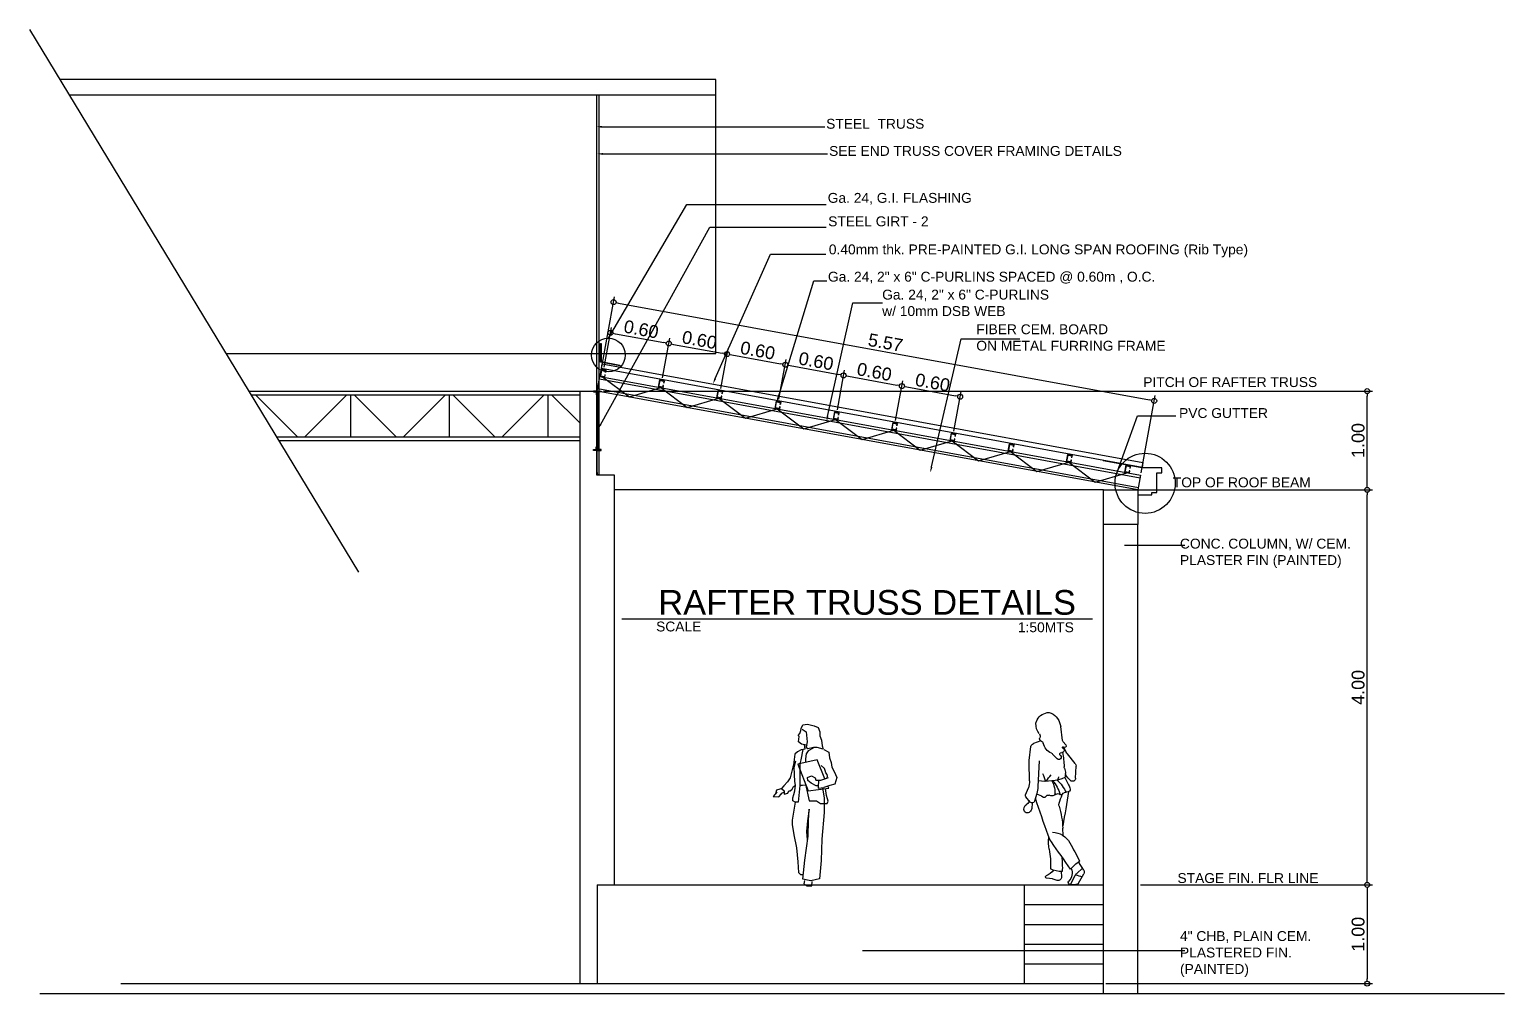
# Model space of a CAD drawing. Header units: inches. Extents: x -1369 to 1198, y -366 to 1398.
# Drawn here: x 94.93 to 109.87, y 182.57 to 192.33 of the extents above; entities that cross this region are included whole.
import ezdxf
from ezdxf import colors
from ezdxf.entities.mleader import LeaderData, LeaderLine
from ezdxf.math import Vec2, Vec3

# ---------------------------------------------------------------- set-up
doc = ezdxf.new("R2010")
doc.units = ezdxf.units.IN
doc.header["$MEASUREMENT"] = 0
doc.layers.add('dim', color=8, linetype='Continuous')
doc.layers.add('FIGURE', color=8, linetype='Continuous')
doc.styles.add('ATTR', font='romans.shx', dxfattribs={"width": 0.8, "height": 1.735066})
doc.styles.get("Standard").update_dxf_attribs({"font": 'arial.ttf'})
doc.dimstyles.new('50', dxfattribs={"dimtxt": 0.13, "dimasz": 0.05, "dimexe": 0.055, "dimexo": 0.025, "dimgap": 0.025, "dimtad": 1, "dimzin": 0, "dimdsep": 46, "dimtxsty": 'Standard', "dimblk": 'DOTBLANK', "dimcen": 0.09, "dimclrd": 256, "dimclre": 256, "dimadec": 0, "dimazin": 0, "dimtfac": 1, "dimtix": 1, "dimtofl": 0, "dimtmove": 0, "dimatfit": 3, "dimfxl": 1, "dimtolj": 1, "dimtzin": 0, "dimarcsym": 0})

# ---------------------------------------------------------------- blocks, each defined once
blk = doc.blocks.new('_DotBlank')
at = {"color": 0, "linetype": 'ByBlock', "lineweight": -2}
blk.add_line((-0.5, 0), (-1, 0), dxfattribs=at)
blk.add_circle((0, 0), 0.5, dxfattribs=at)
blk = doc.blocks.new('*D206')
at = {"layer": 'Defpoints', "color": 0, "transparency": 16777216}
for p in [(100.718, 188.673), (108.476, 188.673), (105.805, 187.673)]:
    blk.add_point(p, dxfattribs=at)
at = {"layer": 'dim', "lineweight": -2, "transparency": 16777216}
for p, q in [((100.743, 188.673), (108.531, 188.673)), ((108.476, 187.723), (108.476, 188.623)), ((105.83, 187.673), (108.531, 187.673))]:
    blk.add_line(p, q, dxfattribs=at)
at = {"layer": 'dim', "lineweight": -2, "transparency": 16777216, "xscale": 0.05, "yscale": 0.05, "zscale": 0.05}
for p, rotation in [((108.476, 188.673), 90), ((108.476, 187.673), 270)]:
    blk.add_blockref('_DotBlank', p, dxfattribs=dict(at, rotation=rotation))
at = {"layer": 'dim', "color": 0, "transparency": 16777216, "insert": (108.385, 188.173), "char_height": 0.13, "attachment_point": 5, "rotation": 90}
blk.add_mtext('\\A1;1.00', dxfattribs=at)
blk = doc.blocks.new('People 7 Woman Walking Away')
for p, q in [((1.68, 53.51), (2.33, 58.58)), ((-3, 45.09), (-0.12, 48.57)), ((1.3, 51.05), (0.28, 49.16)), ((1.44, 52.98), (0.46, 51.85)), ((5.29, 48.54), (3.62, 46.75)), ((9.6, 53.32), (12.27, 52.37)), ((13.83, 46.16), (13.18, 51.24)), ((-3.12, 39.69), (-3.32, 44.13)), ((10.15, 46.07), (10.65, 36.63)), ((13.7, 38.74), (13.86, 45.43)), ((0.81, 39.92), (-0.53, 37.35)), ((7.88, 32.89), (7.47, 33.31)), ((11.08, 34.1), (11.9, 31.3)), ((13.43, 30.98), (15, 32.88)), ((15.12, 33.67), (14.14, 36.21)), ((12.76, 30.66), (12.89, 28.7)), ((1.46, 18.78), (1.56, 21.51)), ((-6.07, 6.2), (-4.21, 9.2)), ((-5.68, 6.84), (-3.58, 4.98)), ((2.12, 5.69), (1.99, 3.7)), ((-4.21, 1.43), (-6.1, 4.79)), ((-1.08, 0.93), (-3.23, 0.88)), ((-1.27, 0.93), (-2.84, 4.03)), ((3.65, 2.43), (5.1, 2.93)), ((5.31, 2.97), (7.53, 3.23))]:
    blk.add_line(p, q)
for centre, radius, start, end in [((8.68, 57.77), 6.4, 117.0545, 172.7336), ((6.81, 61.43), 2.29, 78.3367, 117.0545), ((6.17, 58.33), 5.46, 22.5187, 78.3367), ((5.6, 59.45), 5.77, 321.8182, 3.2709), ((9.39, 59.67), 1.98, 3.2709, 22.5187), ((9.15, 54.11), 0.91, 288.535, 25.0961), ((11.17, 55.06), 1.33, 141.8182, 205.096), ((-2.92, 50.89), 3.64, 320.3568, 331.6536), ((0.9, 51.47), 0.58, 138.9908, 318.54), ((1.9, 49.92), 0.867, 111.5383, 274.994), ((40.05, 41.94), 39.04, 169.4458, 177.1086), ((1.5, 50.94), 0.221, 291.5383, 138.54), ((0.69, 53.64), 1, 318.9908, 352.7336), ((2.03, 48.44), 0.624, 311.2695, 94.994), ((6.15, 47.73), 1.18, 113.3359, 136.8126), ((3.62, 53.61), 5.22, 293.3359, 347.1391), ((9.79, 52.2), 1.11, 108.5349, 167.1391), ((11.81, 51.06), 1.39, 7.2211, 70.3539), ((-1.92, 44.19), 1.4, 140.3568, 182.67), ((4.83, 41.73), 4.22, 157.5563, 184.1395), ((-0.63, 43.99), 1.69, 337.5563, 357.1086), ((3, 47.33), 0.848, 131.2695, 316.8126), ((9.05, 45.55), 4.81, 358.5915, 7.2211), ((-1.96, 39.74), 1.16, 182.67, 311.3848), ((-7.08, 45.55), 8.89, 311.3848, 328.2016), ((13.8, 28.12), 14.91, 132.807, 154.587), ((-0.32, 41.36), 0.947, 328.2016, 4.1395), ((5.81, 41.33), 5.2, 181.2101, 195.6962), ((8.16, 59.13), 20.57, 249.0476, 276.638), ((14.57, 30.65), 12.37, 138.9795, 165.0138), ((19.58, 44.51), 17.04, 194.476, 198.446), ((12.85, 34.48), 8.42, 149.756, 186.339), ((-1.16, 33.97), 9.84, 27.9066, 45.0119), ((19.46, 35.59), 11.98, 150.9696, 165.6194), ((20.24, 38.58), 6.54, 178.5915, 201.1734), ((-0.48, 35.61), 0.669, 165.8775, 238.6287), ((5.93, 34), 7.28, 152.5623, 165.8775), ((1.76, 39.29), 4.98, 238.6287, 261.777), ((250.05, 71.52), 253.26, 188.3211, 191.1937), ((0.92, 33.48), 0.884, 26.8901, 81.7771), ((2.16, 34.11), 0.503, 206.8901, 315.6851), ((-1576.34, -498.2), 1665.39, 18.51152, 18.62803), ((3.33, 32.98), 1.12, 50.7706, 135.6851), ((5.57, 35.73), 2.43, 230.7706, 293.3394), ((6.87, 32.73), 0.838, 44.4537, 113.3394), ((-3607.3, 1270.78), 3824.91, 340.8954, 341.1088), ((8.41, 33.41), 0.742, 224.4537, 311.4645), ((11.95, 29.41), 4.61, 100.3584, 131.4645), ((21.68, 37.21), 11.05, 182.9982, 196.324), ((14.39, 33.38), 0.784, 320.4703, 21.1735), ((35.77, 19.9), 34.25, 163.7284, 177.397), ((1.2, 29.99), 1.77, 343.7284, 18.5115), ((12.75, 31.55), 0.886, 196.324, 320.4703), ((14.63, 28.82), 1.74, 183.9145, 281.3575), ((15.36, 31.45), 1.39, 171.0632, 243.0596), ((13.84, 28.46), 1.96, 333.8101, 63.0596), ((14.79, 28), 0.898, 281.3575, 333.8101), ((-1178.81, 844.8), 1445.41, 324.553, 325.0337), ((5.74, 12.31), 7.76, 92.7741, 150.5509), ((-6.37, 21.82), 7.94, 357.397, 357.8062), ((-2.52, 22.19), 10.01, 325.0337, 340.8954), ((-5.73, 16.19), 12.5, 348.8631, 8.8068), ((108.97, -45.98), 126.31, 150.5509, 153.9804), ((43.67, 7.1), 41.94, 174.5497, 181.9177), ((32.93, 8.58), 26.9, 168.8631, 184.0751), ((-4.89, 5.47), 1.39, 148.1282, 209.4266), ((-14.18, -4.58), 17.01, 40.8008, 55.4469), ((2.21, 5.05), 4.07, 155.2937, 226.0119), ((1.99, 14.82), 9.13, 268.4632, 296.6891), ((10.32, 10.43), 6.88, 218.2149, 247.1341), ((1.13, -16.31), 21.15, 101.466, 108.3509), ((-3.26, 1.97), 1.09, 209.4266, 271.4258), ((-5.7, 2.58), 3.2, 26.8603, 48.5676), ((-1.1, 1.62), 0.69, 271.4258, 46.0119), ((3.25, 3.62), 1.26, 176.4305, 288.7684), ((5.43, 1.94), 1.04, 96.6724, 108.7685), ((7.47, 3.68), 0.446, 276.6724, 67.1341)]:
    blk.add_arc(centre, radius, start, end)
at = {"style": 'ATTR', "width": 0.8, "flags": 9}
blk.add_attdef('ESTCODE', (0, 0), '', height=0.0159, dxfattribs=at)
blk = doc.blocks.new('W1')
at = {"color": 0, "linetype": 'Continuous'}
for p, q in [((30.063, -144.38), (30.047, -144.425)), ((30.047, -144.425), (30.047, -144.465)), ((30.104, -144.364), (30.063, -144.38)), ((30.173, -144.348), (30.104, -144.364)), ((30.221, -144.352), (30.173, -144.348)), ((30.185, -144.425), (30.177, -144.526)), ((30.225, -144.397), (30.185, -144.425)), ((30.237, -144.389), (30.221, -144.352)), ((30.241, -144.409), (30.237, -144.389)), ((30.25, -144.441), (30.241, -144.409)), ((30.266, -144.461), (30.25, -144.441)), ((30.023, -144.566), (30.015, -144.599)), ((30.015, -144.599), (30.076, -144.583)), ((30.031, -144.51), (30.023, -144.566)), ((30.047, -144.465), (30.031, -144.51)), ((30.076, -144.583), (30.112, -144.583)), ((30.112, -144.583), (30.169, -144.595)), ((30.116, -144.591), (30.165, -144.615)), ((30.169, -144.595), (30.185, -144.575)), ((30.177, -144.526), (30.181, -144.558)), ((30.185, -144.575), (30.177, -144.558)), ((30.181, -144.558), (30.233, -144.55)), ((30.205, -144.554), (30.201, -144.599)), ((30.233, -144.55), (30.262, -144.526)), ((30.258, -144.473), (30.266, -144.461)), ((30.262, -144.526), (30.258, -144.473)), ((29.934, -144.736), (29.926, -144.781)), ((29.95, -144.688), (29.934, -144.736)), ((29.958, -144.631), (29.95, -144.688)), ((30.007, -144.603), (29.958, -144.631)), ((30.165, -144.615), (30.185, -144.647)), ((30.185, -144.647), (30.193, -144.696)), ((30.193, -144.696), (30.193, -144.734)), ((30.201, -144.599), (30.237, -144.607)), ((30.237, -144.607), (30.274, -144.627)), ((30.274, -144.627), (30.302, -144.651)), ((30.302, -144.651), (30.306, -144.704)), ((30.306, -144.704), (30.314, -144.761)), ((29.902, -144.825), (29.877, -144.886)), ((29.877, -144.886), (29.894, -144.955)), ((29.926, -144.781), (29.902, -144.825)), ((30.096, -144.89), (30.088, -144.914)), ((30.132, -144.87), (30.096, -144.89)), ((30.173, -144.886), (30.132, -144.87)), ((30.169, -144.918), (30.173, -144.886)), ((30.314, -144.761), (30.322, -144.781)), ((29.894, -144.955), (29.946, -144.967)), ((29.946, -144.967), (30.007, -144.987)), ((30.022, -144.99), (30.004, -145.095)), ((30.065, -144.972), (30.083, -144.971)), ((30.083, -144.971), (30.134, -144.945)), ((30.134, -144.945), (30.169, -144.918)), ((30.189, -144.965), (30.224, -144.968)), ((30.224, -144.968), (30.249, -144.966)), ((30.004, -145.095), (30.004, -145.242)), ((30.298, -145.137), (30.327, -145.319)), ((30.004, -145.242), (30.027, -145.51)), ((30.156, -145.208), (30.172, -145.324)), ((30.161, -145.321), (30.156, -145.208)), ((30.167, -145.479), (30.161, -145.321)), ((30.172, -145.324), (30.182, -145.434)), ((30.327, -145.319), (30.327, -145.363)), ((30.198, -145.723), (30.167, -145.479)), ((30.182, -145.434), (30.177, -145.516)), ((30.311, -145.468), (30.285, -145.6)), ((30.327, -145.363), (30.311, -145.468)), ((30.027, -145.51), (30.035, -145.728)), ((30.285, -145.6), (30.269, -145.741)), ((30.035, -145.728), (30.051, -145.912)), ((30.219, -145.917), (30.198, -145.723)), ((30.269, -145.741), (30.264, -145.849)), ((30.051, -145.912), (30.14, -145.933)), ((30.14, -145.933), (30.219, -145.917)), ((30.203, -145.928), (30.211, -145.964)), ((30.243, -145.87), (30.219, -145.87)), ((30.264, -145.849), (30.243, -145.87)), ((30.13, -145.983), (30.125, -145.941)), ((30.177, -145.983), (30.13, -145.983)), ((30.211, -145.964), (30.177, -145.983))]:
    blk.add_line(p, q, dxfattribs=at)
for points in [[(29.997, -144.9), (30.076, -144.707), (30.271, -144.752), (30.167, -145.021), (29.958, -144.995), (29.967, -144.974)], [(30.219, -144.603), (30.241, -144.709), (30.249, -144.747), (30.249, -144.966), (30.268, -145.137), (30.298, -145.137), (30.32, -145.124), (30.32, -145.091), (30.312, -145.06), (30.302, -145.021), (30.295, -144.964), (30.301, -144.927), (30.307, -144.782), (30.289, -144.717)], [(30.088, -144.914), (30.036, -144.914), (29.987, -144.896), (29.959, -144.885)], [(29.973, -144.89), (29.971, -144.874), (29.974, -144.857), (29.988, -144.838), (29.995, -144.814), (30.001, -144.797), (30.034, -144.764)], [(30.322, -144.781), (30.339, -144.85), (30.349, -144.891), (30.375, -144.932), (30.411, -144.972), (30.435, -144.997), (30.409, -145.023), (30.409, -145.054), (30.373, -145.046), (30.361, -145.021), (30.347, -145.021), (30.328, -145.003), (30.315, -144.976), (30.295, -144.964)], [(30.193, -144.955), (30.154, -145.122), (30.08, -145.122), (30.042, -145.149), (30.004, -145.149), (29.974, -145.15), (29.962, -145.125), (29.969, -145.101), (29.98, -145.068), (29.989, -144.999)], [(30.062, -144.914), (30.065, -144.984), (30.064, -144.996), (30.007, -144.987)], [(30.435, -144.997), (30.452, -145.005), (30.488, -145.016), (30.496, -145.052), (30.491, -145.038), (30.484, -145.031), (30.484, -145.031), (30.496, -145.052), (30.504, -145.06), (30.521, -145.079), (30.463, -145.083), (30.438, -145.055), (30.433, -145.045), (30.411, -145.035)]]:
    blk.add_lwpolyline(points)
blk = doc.blocks.new('*D207')
at = {"layer": 'Defpoints', "color": 0, "transparency": 16777216}
for p in [(106.155, 183.673), (105.805, 182.673), (108.476, 182.673)]:
    blk.add_point(p, dxfattribs=at)
at = {"layer": 'dim', "lineweight": -2, "transparency": 16777216}
for p, q in [((106.18, 183.673), (108.531, 183.673)), ((108.476, 183.623), (108.476, 182.723)), ((105.83, 182.673), (108.531, 182.673))]:
    blk.add_line(p, q, dxfattribs=at)
at = {"layer": 'dim', "lineweight": -2, "transparency": 16777216, "xscale": 0.05, "yscale": 0.05, "zscale": 0.05}
for p, rotation in [((108.476, 183.673), 90), ((108.476, 182.673), 270)]:
    blk.add_blockref('_DotBlank', p, dxfattribs=dict(at, rotation=rotation))
at = {"layer": 'dim', "color": 0, "transparency": 16777216, "insert": (108.385, 183.173), "char_height": 0.13, "attachment_point": 5, "rotation": 90}
blk.add_mtext('\\A1;1.00', dxfattribs=at)
blk = doc.blocks.new('GS')
at = {"color": 1}
blk.add_line((0.039, 0), (0.039, -0.01), dxfattribs=at)
for points in [[(-0.002, 0), (-0.039, 0), (-0.039, -0.009), (-0.011, -0.009), (-0.011, -0.037), (-0.002, -0.037), (-0.002, 0)], [(0.002, 0), (0.039, 0), (0.039, -0.009), (0.011, -0.009), (0.011, -0.037), (0.002, -0.037), (0.002, 0)], [(-0.002, -0.6), (-0.039, -0.6), (-0.039, -0.591), (-0.011, -0.591), (-0.011, -0.563), (-0.002, -0.563), (-0.002, -0.6)], [(0.002, -0.6), (0.039, -0.6), (0.039, -0.591), (0.011, -0.591), (0.011, -0.563), (0.002, -0.563), (0.002, -0.6)]]:
    blk.add_lwpolyline(points, dxfattribs=at)
at = {"color": 3}
blk.add_lwpolyline([(0.002, 0), (0.002, -0.6), (-0.002, -0.6), (-0.002, 0), (0.002, 0)], dxfattribs=at)
blk = doc.blocks.new('*D209')
at = {"layer": 'Defpoints', "color": 0, "transparency": 16777216}
for p in [(101.404, 189.155), (100.745, 188.89), (101.335, 188.782)]:
    blk.add_point(p, dxfattribs=at)
at = {"layer": 'dim', "lineweight": -2, "transparency": 16777216}
for p, q in [((100.75, 188.915), (100.823, 189.317)), ((100.863, 189.254), (101.354, 189.164)), ((101.34, 188.807), (101.413, 189.209))]:
    blk.add_line(p, q, dxfattribs=at)
at = {"layer": 'dim', "lineweight": -2, "transparency": 16777216, "xscale": 0.05, "yscale": 0.05, "zscale": 0.05}
for p, rotation in [((100.813, 189.263), 169.6491763435575), ((101.404, 189.155), 349.6491763435575)]:
    blk.add_blockref('_DotBlank', p, dxfattribs=dict(at, rotation=rotation))
at = {"layer": 'dim', "color": 0, "transparency": 16777216, "insert": (101.125, 189.299), "char_height": 0.13, "attachment_point": 5, "rotation": 349.6492}
blk.add_mtext('\\A1;0.60', dxfattribs=at)
blk = doc.blocks.new('*D210')
at = {"layer": 'Defpoints', "color": 0, "transparency": 16777216}
for p in [(101.994, 189.048), (101.335, 188.782), (101.926, 188.674)]:
    blk.add_point(p, dxfattribs=at)
at = {"layer": 'dim', "lineweight": -2, "transparency": 16777216}
for p, q in [((101.34, 188.807), (101.413, 189.209)), ((101.453, 189.146), (101.945, 189.057)), ((101.93, 188.699), (102.004, 189.102))]:
    blk.add_line(p, q, dxfattribs=at)
at = {"layer": 'dim', "lineweight": -2, "transparency": 16777216, "xscale": 0.05, "yscale": 0.05, "zscale": 0.05}
for p, rotation in [((101.404, 189.155), 169.6491763435602), ((101.994, 189.048), 349.6491763435603)]:
    blk.add_blockref('_DotBlank', p, dxfattribs=dict(at, rotation=rotation))
at = {"layer": 'dim', "color": 0, "transparency": 16777216, "insert": (101.715, 189.191), "char_height": 0.13, "attachment_point": 5, "rotation": 349.6492}
blk.add_mtext('\\A1;0.60', dxfattribs=at)
blk = doc.blocks.new('*D211')
at = {"layer": 'Defpoints', "color": 0, "transparency": 16777216}
for p in [(102.584, 188.94), (101.926, 188.674), (102.516, 188.567)]:
    blk.add_point(p, dxfattribs=at)
at = {"layer": 'dim', "lineweight": -2, "transparency": 16777216}
for p, q in [((101.93, 188.699), (102.004, 189.102)), ((102.043, 189.039), (102.535, 188.949)), ((102.52, 188.591), (102.594, 188.994))]:
    blk.add_line(p, q, dxfattribs=at)
at = {"layer": 'dim', "lineweight": -2, "transparency": 16777216, "xscale": 0.05, "yscale": 0.05, "zscale": 0.05}
for p, rotation in [((101.994, 189.048), 169.6491763435602), ((102.584, 188.94), 349.6491763435603)]:
    blk.add_blockref('_DotBlank', p, dxfattribs=dict(at, rotation=rotation))
at = {"layer": 'dim', "color": 0, "transparency": 16777216, "insert": (102.305, 189.084), "char_height": 0.13, "attachment_point": 5, "rotation": 349.6492}
blk.add_mtext('\\A1;0.60', dxfattribs=at)
blk = doc.blocks.new('*D212')
at = {"layer": 'Defpoints', "color": 0, "transparency": 16777216}
for p in [(103.174, 188.832), (102.516, 188.567), (103.106, 188.459)]:
    blk.add_point(p, dxfattribs=at)
at = {"layer": 'dim', "lineweight": -2, "transparency": 16777216}
for p, q in [((102.52, 188.591), (102.594, 188.994)), ((102.633, 188.931), (103.125, 188.841)), ((103.111, 188.483), (103.184, 188.886))]:
    blk.add_line(p, q, dxfattribs=at)
at = {"layer": 'dim', "lineweight": -2, "transparency": 16777216, "xscale": 0.05, "yscale": 0.05, "zscale": 0.05}
for p, rotation in [((102.584, 188.94), 169.6491763435575), ((103.174, 188.832), 349.6491763435575)]:
    blk.add_blockref('_DotBlank', p, dxfattribs=dict(at, rotation=rotation))
at = {"layer": 'dim', "color": 0, "transparency": 16777216, "insert": (102.896, 188.976), "char_height": 0.13, "attachment_point": 5, "rotation": 349.6492}
blk.add_mtext('\\A1;0.60', dxfattribs=at)
blk = doc.blocks.new('*D213')
at = {"layer": 'Defpoints', "color": 0, "transparency": 16777216}
for p in [(103.765, 188.724), (103.106, 188.459), (103.696, 188.351)]:
    blk.add_point(p, dxfattribs=at)
at = {"layer": 'dim', "lineweight": -2, "transparency": 16777216}
for p, q in [((103.111, 188.483), (103.184, 188.886)), ((103.224, 188.823), (103.715, 188.733)), ((103.701, 188.376), (103.774, 188.778))]:
    blk.add_line(p, q, dxfattribs=at)
at = {"layer": 'dim', "lineweight": -2, "transparency": 16777216, "xscale": 0.05, "yscale": 0.05, "zscale": 0.05}
for p, rotation in [((103.174, 188.832), 169.6491763435575), ((103.765, 188.724), 349.6491763435575)]:
    blk.add_blockref('_DotBlank', p, dxfattribs=dict(at, rotation=rotation))
at = {"layer": 'dim', "color": 0, "transparency": 16777216, "insert": (103.486, 188.868), "char_height": 0.13, "attachment_point": 5, "rotation": 349.6492}
blk.add_mtext('\\A1;0.60', dxfattribs=at)
blk = doc.blocks.new('*D214')
at = {"layer": 'Defpoints', "color": 0, "transparency": 16777216}
for p in [(104.355, 188.616), (103.696, 188.351), (104.287, 188.243)]:
    blk.add_point(p, dxfattribs=at)
at = {"layer": 'dim', "lineweight": -2, "transparency": 16777216}
for p, q in [((103.701, 188.376), (103.774, 188.778)), ((103.814, 188.715), (104.306, 188.625)), ((104.291, 188.268), (104.365, 188.67))]:
    blk.add_line(p, q, dxfattribs=at)
at = {"layer": 'dim', "lineweight": -2, "transparency": 16777216, "xscale": 0.05, "yscale": 0.05, "zscale": 0.05}
for p, rotation in [((103.765, 188.724), 169.6491763435602), ((104.355, 188.616), 349.6491763435603)]:
    blk.add_blockref('_DotBlank', p, dxfattribs=dict(at, rotation=rotation))
at = {"layer": 'dim', "color": 0, "transparency": 16777216, "insert": (104.076, 188.76), "char_height": 0.13, "attachment_point": 5, "rotation": 349.6492}
blk.add_mtext('\\A1;0.60', dxfattribs=at)
blk = doc.blocks.new('*D506')
at = {"layer": 'Defpoints', "color": 0, "transparency": 16777216}
for p in [(100.707, 188.821), (106.32, 188.574), (106.182, 187.821)]:
    blk.add_point(p, dxfattribs=at)
at = {"layer": 'dim', "lineweight": -2, "transparency": 16777216}
for p, q in [((100.712, 188.845), (100.855, 189.628)), ((100.894, 189.565), (106.271, 188.583)), ((106.187, 187.845), (106.33, 188.628))]:
    blk.add_line(p, q, dxfattribs=at)
at = {"layer": 'dim', "lineweight": -2, "transparency": 16777216, "xscale": 0.05, "yscale": 0.05, "zscale": 0.05}
for p, rotation in [((100.845, 189.574), 169.6491763435566), ((106.32, 188.574), 349.6491763435566)]:
    blk.add_blockref('_DotBlank', p, dxfattribs=dict(at, rotation=rotation))
at = {"layer": 'dim', "color": 0, "transparency": 16777216, "insert": (103.599, 189.164), "char_height": 0.13, "attachment_point": 5, "rotation": 349.6492}
blk.add_mtext('\\A1;5.57', dxfattribs=at)
blk = doc.blocks.new('*D507')
at = {"layer": 'Defpoints', "color": 0, "transparency": 16777216}
for p in [(106.155, 187.673), (108.476, 187.673), (106.155, 183.673)]:
    blk.add_point(p, dxfattribs=at)
at = {"layer": 'dim', "lineweight": -2, "transparency": 16777216}
for p, q in [((106.18, 187.673), (108.531, 187.673)), ((108.476, 183.723), (108.476, 187.623)), ((106.18, 183.673), (108.531, 183.673))]:
    blk.add_line(p, q, dxfattribs=at)
at = {"layer": 'dim', "lineweight": -2, "transparency": 16777216, "xscale": 0.05, "yscale": 0.05, "zscale": 0.05}
for p, rotation in [((108.476, 187.673), 90), ((108.476, 183.673), 270)]:
    blk.add_blockref('_DotBlank', p, dxfattribs=dict(at, rotation=rotation))
at = {"layer": 'dim', "color": 0, "transparency": 16777216, "insert": (108.385, 185.673), "char_height": 0.13, "attachment_point": 5, "rotation": 90}
blk.add_mtext('\\A1;4.00', dxfattribs=at)

msp = doc.modelspace()

# ---------------------------------------------------------------- linework, layer by layer
at = {"color": 1}
for p, q in [((95.331, 191.6732), (101.8802, 191.6732)), ((100.9284, 186.3675), (105.6958, 186.3675)), ((95.8553, 182.6732), (105.8052, 182.6732))]:
    msp.add_line(p, q, dxfattribs=at)
at = {"color": 8}
for p, q in [((96.9189, 189.0549), (101.8802, 189.0549)), ((97.1504, 188.6732), (100.7177, 188.6732)), ((100.5052, 182.6732), (100.5052, 188.6732)), ((97.1731, 188.6357), (100.5052, 188.6357)), ((97.6428, 188.2107), (97.2178, 188.6357)), ((97.7178, 188.2107), (98.1428, 188.6357)), ((98.6428, 188.2107), (98.2178, 188.6357)), ((98.7178, 188.2107), (99.1428, 188.6357)), ((99.6428, 188.2107), (99.2178, 188.6357)), ((99.7178, 188.2107), (100.1428, 188.6357)), ((100.5052, 188.3483), (100.2178, 188.6357)), ((97.4309, 188.2107), (100.5052, 188.2107)), ((97.4536, 188.1732), (100.5052, 188.1732)), ((100.8552, 183.6732), (100.8552, 187.8232))]:
    msp.add_line(p, q, dxfattribs=at)
for p, q in [((105.8052, 182.5732), (105.8052, 187.5732)), ((106.1552, 182.5732), (106.1552, 187.3232)), ((100.6802, 183.6732), (105.0052, 183.6732)), ((100.6802, 183.6732), (100.6802, 182.6732)), ((105.0052, 182.6732), (105.0052, 183.6732)), ((95.0333, 182.5732), (109.8672, 182.5732))]:
    msp.add_line(p, q)
at = {"color": 1}
for points in [[(94.93, 192.3345), (98.2614, 186.8412)], [(100.7177, 189.0549), (101.8802, 189.0549), (101.8802, 191.8287), (95.2367, 191.8287)], [(100.6847, 188.6978), (106.1597, 187.6978)], [(100.7027, 188.7962), (106.1777, 187.7962)], [(100.6802, 187.8482), (100.6802, 187.8295), (100.699, 187.8295), (100.699, 187.8232), (100.674, 187.8232), (100.674, 187.8482), (100.6802, 187.8482)], [(105.0052, 183.6732), (105.8052, 183.6732)], [(105.0052, 183.4732), (105.8052, 183.4732)], [(105.0052, 183.2732), (105.8052, 183.2732)], [(105.0052, 183.0732), (105.8052, 183.0732)], [(105.0052, 182.8732), (105.8052, 182.8732)]]:
    msp.add_lwpolyline(points, dxfattribs=at)
for points in [[(100.674, 187.8482), (100.674, 191.6732)], [(100.699, 187.8295), (100.699, 191.6732)], [(106.1552, 187.6732), (100.6802, 188.6732), (100.7072, 188.8208), (106.1822, 187.8208), (106.1552, 187.6732)], [(100.7318, 188.8163), (101.0049, 188.6139), (101.322, 188.7085), (101.5902, 188.507), (101.9122, 188.6007), (102.1804, 188.3992), (102.5025, 188.4929), (102.7706, 188.2914), (103.0927, 188.3851), (103.3609, 188.1836), (103.6829, 188.2773), (103.9511, 188.0758), (104.2732, 188.1695), (104.5413, 187.968), (104.8634, 188.0617), (105.1316, 187.8602), (105.4536, 187.9539), (105.7218, 187.7524), (106.0439, 187.8461)], [(105.8052, 187.6732), (100.8552, 187.6732), (100.8552, 187.8232), (100.6802, 187.8232), (100.6802, 188.6732)], [(106.1552, 187.6217), (106.1552, 187.6217), (106.296, 187.622), (106.296, 187.647), (106.346, 187.647), (106.346, 187.847), (106.396, 187.847), (106.396, 187.897), (106.196, 187.897), (105.8023, 187.9677)]]:
    msp.add_lwpolyline(points)
at = {"color": 8}
for points in [[(100.7924, 189.2093), (101.5872, 190.5626), (102.9976, 190.5626)], [(98.1803, 188.6357), (98.1803, 188.2107)], [(99.1803, 188.6357), (99.1803, 188.2107)], [(100.1803, 188.6357), (100.1803, 188.2107)], [(105.9319, 187.8135), (106.1493, 188.4226), (106.5403, 188.4226)], [(106.0201, 187.1141), (106.2375, 187.1141), (106.6285, 187.1141)], [(103.3648, 183.0088), (104.6098, 183.0088), (106.6285, 183.0088)]]:
    msp.add_lwpolyline(points, dxfattribs=at)
at = {"color": 4}
for points in [[(100.7113, 189.1534), (100.7175, 189.1534), (100.7175, 188.9712), (100.9097, 188.9361), (100.9085, 188.9299), (100.7113, 188.966), (100.7113, 189.1534)], [(106.1968, 187.9007), (100.7218, 188.9007), (100.7307, 188.9499), (106.2058, 187.9499), (106.1968, 187.9007)]]:
    msp.add_lwpolyline(points, dxfattribs=at)
at = {"color": 3}
for points in [[(100.7653, 188.861), (100.7698, 188.8856), (100.7206, 188.8946), (100.7072, 188.8208), (100.7564, 188.8118), (100.7608, 188.8364), (100.7547, 188.8375), (100.7513, 188.8191), (100.7144, 188.8258), (100.7257, 188.8873), (100.7626, 188.8806), (100.7592, 188.8621)], [(101.3556, 188.7532), (101.3601, 188.7778), (101.3109, 188.7868), (101.2974, 188.713), (101.3466, 188.704), (101.3511, 188.7286), (101.3449, 188.7297), (101.3416, 188.7113), (101.3047, 188.718), (101.3159, 188.7795), (101.3528, 188.7728), (101.3494, 188.7543)], [(101.9458, 188.6454), (101.9503, 188.67), (101.9011, 188.679), (101.8876, 188.6052), (101.9368, 188.5962), (101.9413, 188.6208), (101.9352, 188.6219), (101.9318, 188.6035), (101.8949, 188.6102), (101.9061, 188.6717), (101.943, 188.665), (101.9397, 188.6465)], [(102.536, 188.5376), (102.5405, 188.5622), (102.4913, 188.5712), (102.4779, 188.4974), (102.5271, 188.4884), (102.5316, 188.513), (102.5254, 188.5141), (102.522, 188.4957), (102.4851, 188.5024), (102.4964, 188.5639), (102.5333, 188.5572), (102.5299, 188.5387)], [(103.1263, 188.4298), (103.1308, 188.4544), (103.0816, 188.4634), (103.0681, 188.3896), (103.1173, 188.3806), (103.1218, 188.4052), (103.1156, 188.4063), (103.1123, 188.3879), (103.0754, 188.3946), (103.0866, 188.4561), (103.1235, 188.4494), (103.1201, 188.4309)], [(103.7165, 188.322), (103.721, 188.3466), (103.6718, 188.3556), (103.6583, 188.2818), (103.7075, 188.2728), (103.712, 188.2974), (103.7059, 188.2985), (103.7025, 188.2801), (103.6656, 188.2868), (103.6768, 188.3483), (103.7137, 188.3416), (103.7104, 188.3231)], [(104.3067, 188.2142), (104.3112, 188.2388), (104.2621, 188.2478), (104.2486, 188.174), (104.2978, 188.165), (104.3023, 188.1896), (104.2961, 188.1907), (104.2927, 188.1723), (104.2559, 188.179), (104.2671, 188.2405), (104.304, 188.2337), (104.3006, 188.2153)], [(104.897, 188.1064), (104.9015, 188.131), (104.8523, 188.1399), (104.8388, 188.0662), (104.888, 188.0572), (104.8925, 188.0818), (104.8863, 188.0829), (104.883, 188.0645), (104.8461, 188.0712), (104.8573, 188.1327), (104.8942, 188.1259), (104.8908, 188.1075)], [(105.4872, 187.9986), (105.4917, 188.0232), (105.4425, 188.0321), (105.4291, 187.9584), (105.4782, 187.9494), (105.4827, 187.974), (105.4766, 187.9751), (105.4732, 187.9567), (105.4363, 187.9634), (105.4476, 188.0249), (105.4844, 188.0181), (105.4811, 187.9997)], [(106.0775, 187.8908), (106.0819, 187.9154), (106.0328, 187.9243), (106.0193, 187.8506), (106.0685, 187.8416), (106.073, 187.8662), (106.0668, 187.8673), (106.0634, 187.8488), (106.0266, 187.8556), (106.0378, 187.9171), (106.0747, 187.9103), (106.0713, 187.8919)]]:
    msp.add_lwpolyline(points, dxfattribs=at)
msp.add_lwpolyline([(105.8052, 187.6732), (106.1552, 187.6732), (106.1552, 187.3232), (105.8052, 187.3232)], close=True)
at = {"color": 8}
for centre, radius in [((100.7924, 189.0381), 0.1711), ((106.2275, 187.7397), 0.3046)]:
    msp.add_circle(centre, radius, dxfattribs=at)

# ---------------------------------------------------------------- block references
msp.add_blockref('GS', (100.6802, 188.6732))
at = {"layer": 'FIGURE', "color": 8, "xscale": -0.02775087907974464, "yscale": 0.02775087907974464, "zscale": 0.02775087907974464}
msp.add_blockref('People 7 Woman Walking Away', (105.4375, 183.6511), dxfattribs=at)
at = {"layer": 'FIGURE', "xscale": -1}
msp.add_blockref('W1', (132.9811, 329.6469), dxfattribs=at)

# ---------------------------------------------------------------- texts
at = {"attachment_point": 1}
for s, insert, char_height, width in [('\\A1;STEEL  TRUSS', (102.9977, 191.4297), 0.1, 4.934024), ('\\A1;{\\H1x;SEE END TRUSS COVER FRAMING DETAILS}', (103.0276, 191.155), 0.1, 4.934024), ('Ga. 24, G.I. FLASHING', (103.0134, 190.6796), 0.1, 4.934024), ('STEEL GIRT - 2', (103.0184, 190.4421), 0.1, 4.934024), ('0.40mm thk. PRE-PAINTED G.I. LONG SPAN ROOFING (Rib Type)', (103.0247, 190.1577), 0.1, 4.934024), ('Ga. 24, 2" x 6" C-PURLINS SPACED @ 0.60m , O.C.', (103.0159, 189.8814), 0.1, 4.934024), ('Ga. 24, 2" x 6" C-PURLINS\\Pw/ 10mm DSB WEB', (103.5648, 189.7), 0.1, 4.934024), ('FIBER CEM. BOARD \\PON METAL FURRING FRAME', (104.5182, 189.3489), 0.1, 4.934024), ('PITCH OF RAFTER TRUSS', (106.2089, 188.8141), 0.1, 4.934024), ('PVC GUTTER', (106.5716, 188.5007), 0.1, 4.934024), ('TOP OF ROOF BEAM', (106.5084, 187.7989), 0.1, 4.934024), ('CONC. COLUMN, W/ CEM. \\PPLASTER FIN (PAINTED)', (106.5808, 187.1786), 0.1, 4.934024), ('RAFTER TRUSS DETAILS', (101.2974, 186.6586), 0.25, 4.409054), ('STAGE FIN. FLR LINE', (106.5553, 183.7918), 0.1, 4.934024), ('4" CHB, PLAIN CEM.\\PPLASTERED FIN.\\P(PAINTED)', (106.5808, 183.2048), 0.1, 1.510016)]:
    msp.add_mtext(s, dxfattribs=dict(at, insert=insert, char_height=char_height, width=width))
at = {"color": 7, "char_height": 0.1, "width": 0.263977, "attachment_point": 1}
for s, insert in [('SCALE', (101.2754, 186.3393)), ('1:50MTS', (104.9392, 186.3318))]:
    msp.add_mtext(s, dxfattribs=dict(at, insert=insert))

# ---------------------------------------------------------------- dimensions: what is measured, and where the dimension line sits
at = {"layer": 'dim', "color": 0}
for p1, p2, distance, picture, middle in [((100.7072, 188.8208), (106.1822, 187.8208), 0.766, '*D506', (103.5987, 189.1639)), ((100.7452, 188.8901), (101.3355, 188.7823), 0.3793, '*D209', (101.1249, 189.2992)), ((101.3355, 188.7823), (101.9257, 188.6745), 0.3793, '*D210', (101.7152, 189.1914)), ((101.9257, 188.6745), (102.5159, 188.5667), 0.3793, '*D211', (102.3054, 189.0836)), ((102.5159, 188.5667), (103.1062, 188.4589), 0.3793, '*D212', (102.8956, 188.9758)), ((103.1062, 188.4589), (103.6964, 188.3511), 0.3793, '*D213', (103.4859, 188.868)), ((103.6964, 188.3511), (104.2866, 188.2433), 0.3793, '*D214', (104.0761, 188.7601))]:
    dim = msp.add_aligned_dim(p1=p1, p2=p2, distance=distance, dimstyle='50', dxfattribs=at)
    dim.commit()
    dim.dimension.update_dxf_attribs({"geometry": picture, "text_midpoint": middle})
for base, p1, p2, picture, middle in [((108.4764, 188.6732), (105.8052, 187.6732), (100.7177, 188.6732), '*D206', (108.385, 188.1732)), ((108.4764, 187.6732), (106.1552, 183.6732), (106.1552, 187.6732), '*D507', (108.385, 185.6732)), ((108.4764, 182.6732), (106.1552, 183.6732), (105.8052, 182.6732), '*D207', (108.385, 183.1732))]:
    dim = msp.add_linear_dim(base=base, p1=p1, p2=p2, angle=90, dimstyle='50', dxfattribs=at)
    dim.commit()
    dim.dimension.update_dxf_attribs({"geometry": picture, "text_midpoint": middle})

# ---------------------------------------------------------------- leaders
at = {"color": 8}
ml = msp.add_multileader_mtext('Standard', dxfattribs=at)
ml.set_content('', color=8)
ml.set_leader_properties()
ml.build(insert=Vec2(0, 0))
ml.multileader.update_dxf_attribs({"dogleg_length": 0.36, "arrow_head_size": 0.06})
ctx = ml.context
ctx.base_point, ctx.char_height, ctx.arrow_head_size, ctx.landing_gap_size, ctx.plane_origin = Vec3(102.9829, 191.3493), 0.06, 0.06, 0.09, Vec3(101.2689, 192.0399)
notes = []
notes.append((ctx, [(0, (1, 1, 0), (102.4231, 191.3493), (1, 0), 0.5598, [(0, [(100.6678, 191.3493)], 0, [])])]))
ctx.mtext.insert, ctx.mtext.flow_direction = Vec3(103.0729, 191.3793), 5
ml = msp.add_multileader_mtext('Standard', dxfattribs=at)
ml.set_content('', color=8)
ml.set_leader_properties()
ml.build(insert=Vec2(0, 0))
ml.multileader.update_dxf_attribs({"dogleg_length": 0.36, "arrow_head_size": 0.06})
ctx = ml.context
ctx.base_point, ctx.char_height, ctx.arrow_head_size, ctx.landing_gap_size, ctx.plane_origin = Vec3(103.0129, 191.0746), 0.06, 0.06, 0.09, Vec3(101.2988, 191.7652)
notes.append((ctx, [(0, (1, 1, 0), (102.4531, 191.0746), (1, 0), 0.5598, [(0, [(100.679, 191.0746)], 0, [])])]))
ctx.mtext.insert, ctx.mtext.flow_direction = Vec3(103.1029, 191.1046), 5
ml = msp.add_multileader_mtext('Standard', dxfattribs=at)
ml.set_content('', color=8)
ml.set_leader_properties()
ml.build(insert=Vec2(0, 0))
ml.multileader.update_dxf_attribs({"dogleg_length": 0.36, "arrow_head_size": 0.06})
ctx = ml.context
ctx.base_point, ctx.char_height, ctx.arrow_head_size, ctx.landing_gap_size, ctx.plane_origin = Vec3(102.9976, 190.3332), 0.06, 0.06, 0.09, Vec3(101.088, 192.1774)
notes.append((ctx, [(0, (1, 1, 0), (101.8201, 190.3332), (1, 0), 1.1775, [(0, [(100.6818, 188.2802)], 0, [])])]))
ctx.mtext.insert, ctx.mtext.flow_direction = Vec3(103.0876, 190.3632), 5
ml = msp.add_multileader_mtext('Standard', dxfattribs=at)
ml.set_content('', color=8)
ml.set_leader_properties()
ml.build(insert=Vec2(0, 0))
ml.multileader.update_dxf_attribs({"dogleg_length": 0.36, "arrow_head_size": 0.06})
ctx = ml.context
ctx.base_point, ctx.char_height, ctx.arrow_head_size, ctx.landing_gap_size, ctx.plane_origin = Vec3(102.9954, 190.06), 0.06, 0.06, 0.09, Vec3(102.3931, 192.4056)
notes.append((ctx, [(0, (1, 1, 0), (102.4356, 190.06), (1, 0), 0.5598, [(0, [(101.8506, 188.7454)], 0, [])])]))
ctx.mtext.insert, ctx.mtext.flow_direction = Vec3(103.0854, 190.09), 5
ml = msp.add_multileader_mtext('Standard', dxfattribs=at)
ml.set_content('', color=8)
ml.set_leader_properties()
ml.build(insert=Vec2(0, 0))
ml.multileader.update_dxf_attribs({"dogleg_length": 0.36, "arrow_head_size": 0.06})
ctx = ml.context
ctx.base_point, ctx.char_height, ctx.arrow_head_size, ctx.landing_gap_size, ctx.plane_origin = Vec3(103.0058, 189.789), 0.06, 0.06, 0.09, Vec3(102.3892, 191.2282)
notes.append((ctx, [(0, (1, 1, 0), (102.8738, 189.789), (1, 0), 0.132, [(0, [(102.4934, 188.5478)], 0, [])])]))
ctx.mtext.insert, ctx.mtext.flow_direction = Vec3(103.0958, 189.819), 5
ml = msp.add_multileader_mtext('Standard', dxfattribs=at)
ml.set_content('', color=8)
ml.set_leader_properties()
ml.build(insert=Vec2(0, 0))
ml.multileader.update_dxf_attribs({"dogleg_length": 0.36, "arrow_head_size": 0.06})
ctx = ml.context
ctx.base_point, ctx.char_height, ctx.arrow_head_size, ctx.landing_gap_size, ctx.plane_origin = Vec3(103.5692, 189.5678), 0.06, 0.06, 0.09, Vec3(102.8237, 190.9692)
notes.append((ctx, [(0, (1, 1, 0), (103.2684, 189.5678), (1, 0), 0.3008, [(0, [(102.9998, 188.3581)], 0, [])])]))
ctx.mtext.insert, ctx.mtext.flow_direction = Vec3(103.6592, 189.5978), 5
ml = msp.add_multileader_mtext('Standard', dxfattribs=at)
ml.set_content('', color=8)
ml.set_leader_properties()
ml.build(insert=Vec2(0, 0))
ml.multileader.update_dxf_attribs({"dogleg_length": 0.36, "arrow_head_size": 0.06})
ctx = ml.context
ctx.base_point, ctx.char_height, ctx.arrow_head_size, ctx.landing_gap_size, ctx.plane_origin = Vec3(104.9586, 189.2015), 0.06, 0.06, 0.09, Vec3(103.683, 189.8921)
notes.append((ctx, [(0, (1, 1, 0), (104.3655, 189.2015), (1, 0), 0.5931, [(0, [(104.0518, 187.8464)], 0, [])])]))
ctx.mtext.insert, ctx.mtext.flow_direction = Vec3(105.0486, 189.2315), 5
for ctx, leaders in notes:
    for number, flags, end, landing, length, lines in leaders:
        leader = LeaderData()
        leader.index, (leader.has_last_leader_line, leader.has_dogleg_vector, leader.attachment_direction) = number, flags
        leader.last_leader_point, leader.dogleg_vector, leader.dogleg_length = Vec3(end), Vec3(landing), length
        for number, points, colour, breaks in lines:
            line = LeaderLine()
            line.index, line.vertices, line.color, line.breaks = number, Vec3.list(points), colors.encode_raw_color(colour), breaks
            leader.lines.append(line)
        ctx.leaders.append(leader)

doc.saveas('drawing.dxf')
